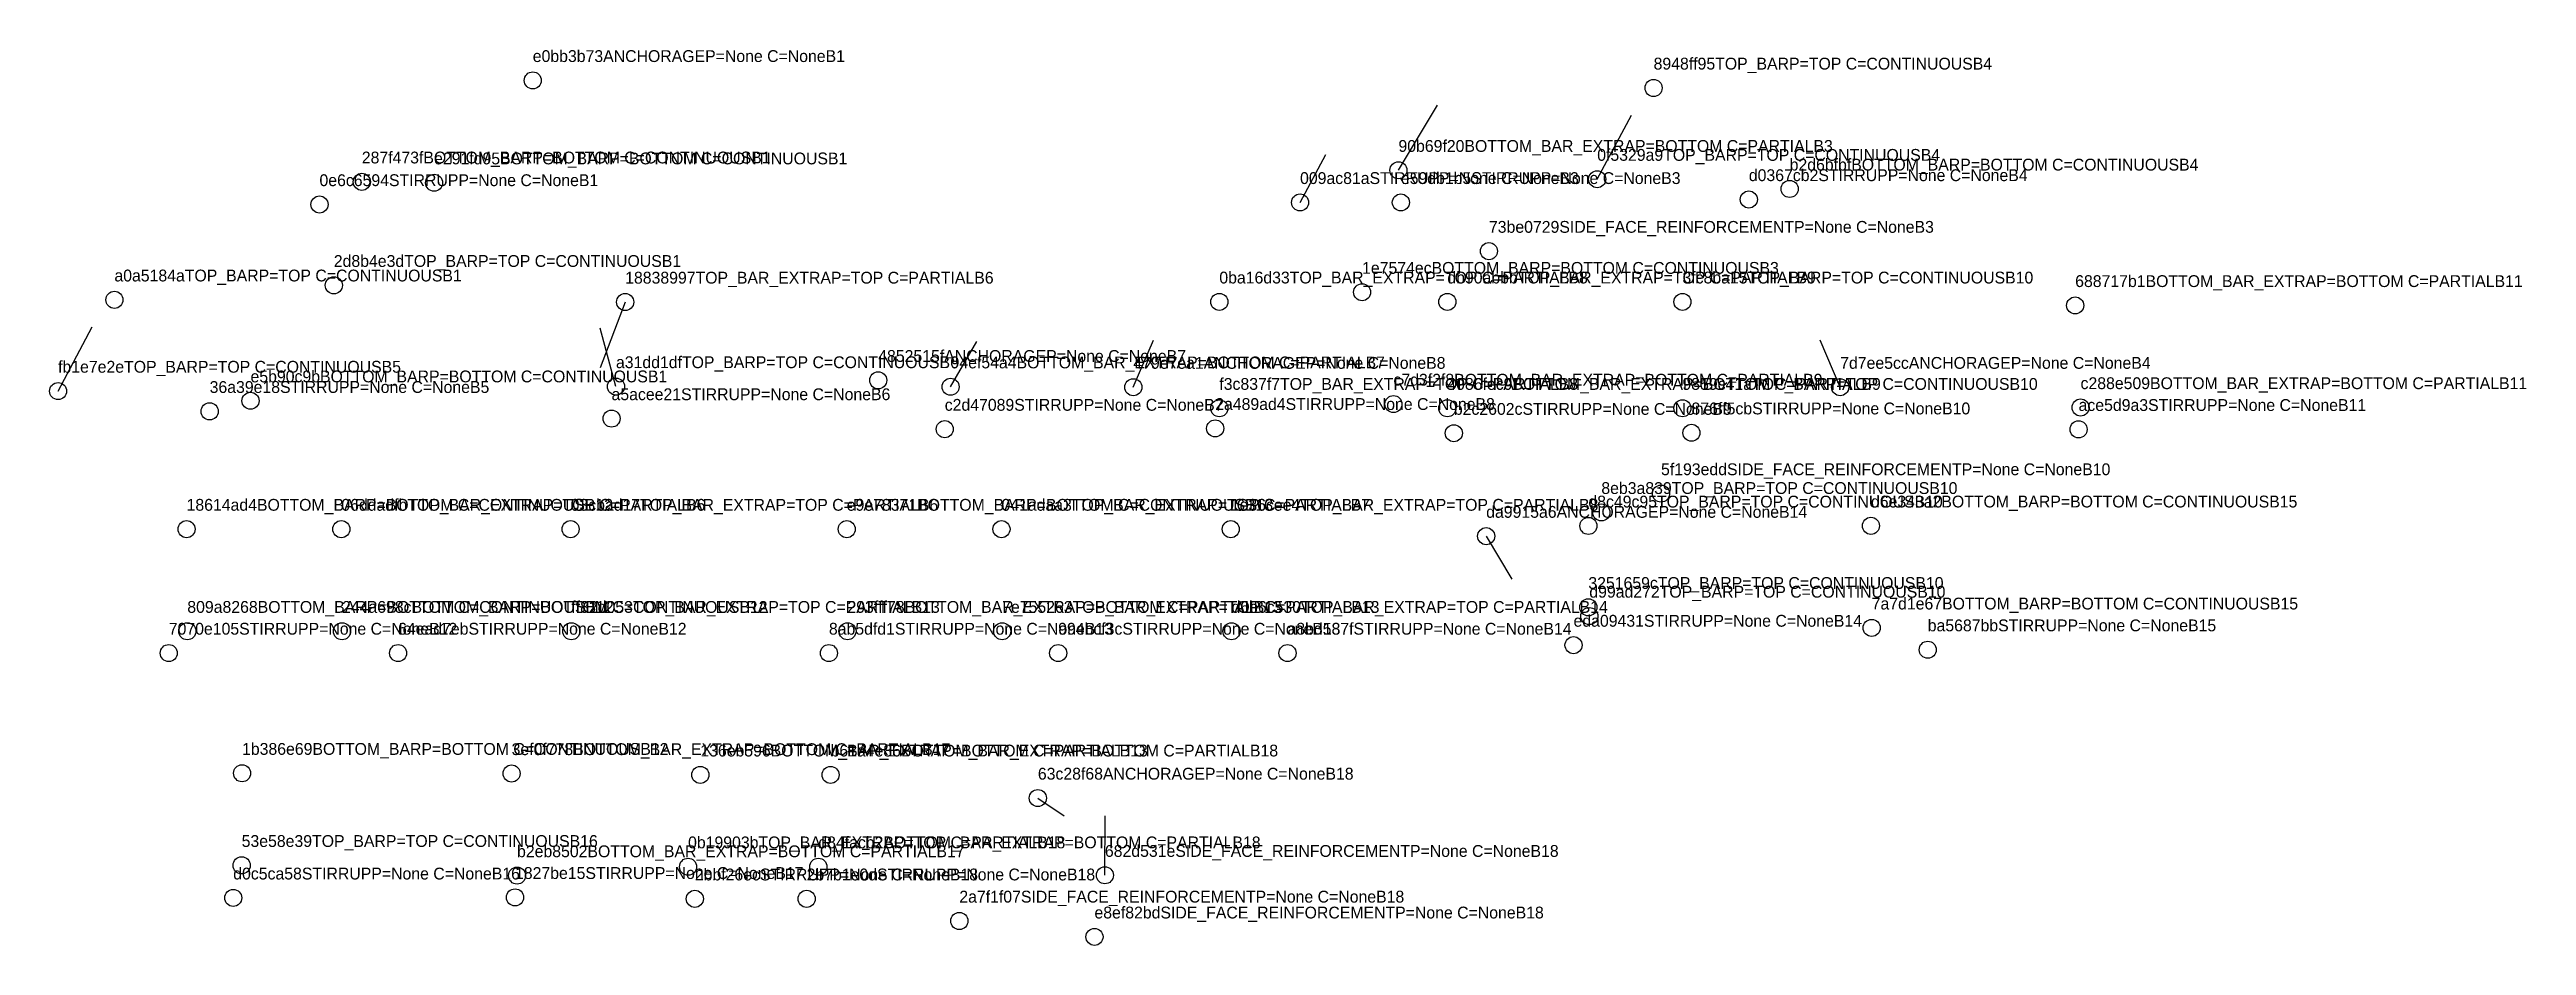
# Model space of a CAD drawing. Header units: metres. Extents: x 2838 to 40523, y 8878 to 22505.
import ezdxf

# ---------------------------------------------------------------- set-up
doc = ezdxf.new("R2010")
doc.units = ezdxf.units.M
doc.layers.add('DEBUG_REINFORCEMENT_CLASSIFICATION', color=7, linetype='Continuous')

msp = doc.modelspace()

# ---------------------------------------------------------------- linework, layer by layer
at = {"layer": 'DEBUG_REINFORCEMENT_CLASSIFICATION', "color": 4}
for p, q in [((23361, 20669), (23956, 21657)), ((16547, 17376), (16948, 18064))]:
    msp.add_line(p, q, dxfattribs=at)
at = {"layer": 'DEBUG_REINFORCEMENT_CLASSIFICATION', "color": 3}
for p, q in [((26385, 20533), (26905, 21508)), ((11596, 18665), (11217, 17666)), ((2968, 17310), (3487, 18286)), ((11456, 17379), (11217, 18266))]:
    msp.add_line(p, q, dxfattribs=at)
at = {"layer": 'DEBUG_REINFORCEMENT_CLASSIFICATION', "color": 5}
for p, q in [((21864, 20180), (22256, 20907)), ((19327, 17369), (19635, 18086)), ((30082, 17369), (29775, 18086)), ((24696, 15103), (25088, 14447)), ((17875, 11120), (18275, 10850)), ((18895, 9945), (18897, 10850))]:
    msp.add_line(p, q, dxfattribs=at)
for centre in [(10190, 22036), (28692, 20224), (6945, 20148), (21864, 20180), (23398, 20180), (24738, 19438), (15446, 17474), (19327, 17369), (30082, 17369), (5274, 17002), (11389, 16892), (16458, 16731), (20573, 16743), (24204, 16669), (27819, 16676), (33709, 16728), (27356, 15751), (24696, 15103), (26025, 13446), (4652, 13325), (8141, 13325), (14696, 13325), (18184, 13325), (21673, 13325), (31414, 13376), (17875, 11120), (18895, 9945), (5633, 9601), (9920, 9609), (12656, 9587), (14357, 9587), (16680, 9250), (18736, 9008)]:
    msp.add_circle(centre, 130, dxfattribs=at)
at = {"layer": 'DEBUG_REINFORCEMENT_CLASSIFICATION', "color": 3}
for centre in [(27243, 21921), (26385, 20533), (7163, 18919), (3825, 18698), (11596, 18665), (20636, 18667), (24105, 18667), (27682, 18667), (2968, 17310), (11456, 17379), (20636, 17049), (27682, 17049), (26448, 15465), (7277, 15210), (10766, 15210), (17321, 15210), (20810, 15210), (26251, 15259), (26250, 14021), (26265, 13888), (10777, 13657), (17332, 13657), (20821, 13657), (5761, 10096), (12553, 10075)]:
    msp.add_circle(centre, 130, dxfattribs=at)
at = {"layer": 'DEBUG_REINFORCEMENT_CLASSIFICATION', "color": 4}
for centre in [(23361, 20669), (7589, 20493), (8689, 20479), (29313, 20385), (22808, 18814), (33657, 18613), (16547, 17376), (5896, 17163), (23285, 17113), (24105, 17049), (33739, 17060), (4923, 15210), (14967, 15210), (30550, 15260), (4934, 13657), (7288, 13657), (14978, 13657), (30561, 13708), (5767, 11497), (9868, 11493), (12739, 11472), (14721, 11472), (14535, 10075), (9951, 9940)]:
    msp.add_circle(centre, 130, dxfattribs=at)

# ---------------------------------------------------------------- texts
at = {"layer": 'DEBUG_REINFORCEMENT_CLASSIFICATION', "color": 5}
for s, p in [('e0bb3b73ANCHORAGEP=None C=NoneB1', (10190, 22316)), ('0e6c6594STIRRUPP=None C=NoneB1', (6945, 20428)), ('009ac81aSTIRRUPP=None C=NoneB3', (21864, 20460)), ('e59db1b5STIRRUPP=None C=NoneB3', (23398, 20460)), ('d0367cb2STIRRUPP=None C=NoneB4', (28692, 20504)), ('73be0729SIDE_FACE_REINFORCEMENTP=None C=NoneB3', (24738, 19718)), ('4852515fANCHORAGEP=None C=NoneB7', (15446, 17754)), ('479e7ea1ANCHORAGEP=None C=NoneB8', (19327, 17649)), ('7d7ee5ccANCHORAGEP=None C=NoneB4', (30082, 17649)), ('36a39e18STIRRUPP=None C=NoneB5', (5274, 17282)), ('a5acee21STIRRUPP=None C=NoneB6', (11389, 17172)), ('c2d47089STIRRUPP=None C=NoneB7', (16458, 17011)), ('2a489ad4STIRRUPP=None C=NoneB8', (20573, 17023)), ('b2c2602cSTIRRUPP=None C=NoneB9', (24204, 16949)), ('876ff5cbSTIRRUPP=None C=NoneB10', (27819, 16956)), ('ace5d9a3STIRRUPP=None C=NoneB11', (33709, 17008)), ('5f193eddSIDE_FACE_REINFORCEMENTP=None C=NoneB10', (27356, 16031)), ('da9915a6ANCHORAGEP=None C=NoneB14', (24696, 15383)), ('7070e105STIRRUPP=None C=NoneB12', (4652, 13605)), ('64ead7ebSTIRRUPP=None C=NoneB12', (8141, 13605)), ('8ab5dfd1STIRRUPP=None C=NoneB13', (14696, 13605)), ('994bcf3cSTIRRUPP=None C=NoneB13', (18184, 13605)), ('a8bd587fSTIRRUPP=None C=NoneB14', (21673, 13605)), ('eda09431STIRRUPP=None C=NoneB14', (26025, 13726)), ('ba5687bbSTIRRUPP=None C=NoneB15', (31414, 13656)), ('63c28f68ANCHORAGEP=None C=NoneB18', (17875, 11400)), ('682d531eSIDE_FACE_REINFORCEMENTP=None C=NoneB18', (18895, 10225)), ('d0c5ca58STIRRUPP=None C=NoneB16', (5633, 9881)), ('1827be15STIRRUPP=None C=NoneB17', (9920, 9889)), ('2bbf26ecSTIRRUPP=None C=NoneB18', (12656, 9867)), ('2b7b1e0dSTIRRUPP=None C=NoneB18', (14357, 9867)), ('2a7f1f07SIDE_FACE_REINFORCEMENTP=None C=NoneB18', (16680, 9530)), ('e8ef82bdSIDE_FACE_REINFORCEMENTP=None C=NoneB18', (18736, 9288))]:
    msp.add_text(s, height=180, dxfattribs=at).set_placement(p)
at = {"layer": 'DEBUG_REINFORCEMENT_CLASSIFICATION', "color": 3}
for s, p in [('8948ff95TOP_BARP=TOP C=CONTINUOUSB4', (27243, 22201)), ('0f5329a9TOP_BARP=TOP C=CONTINUOUSB4', (26385, 20813)), ('2d8b4e3dTOP_BARP=TOP C=CONTINUOUSB1', (7163, 19199)), ('a0a5184aTOP_BARP=TOP C=CONTINUOUSB1', (3825, 18978)), ('18838997TOP_BAR_EXTRAP=TOP C=PARTIALB6', (11596, 18945)), ('0ba16d33TOP_BAR_EXTRAP=TOP C=PARTIALB8', (20636, 18947)), ('db90abbbTOP_BAR_EXTRAP=TOP C=PARTIALB9', (24105, 18947)), ('3fc8ba15TOP_BARP=TOP C=CONTINUOUSB10', (27682, 18947)), ('fb1e7e2eTOP_BARP=TOP C=CONTINUOUSB5', (2968, 17590)), ('a31dd1dfTOP_BARP=TOP C=CONTINUOUSB6', (11456, 17659)), ('f3c837f7TOP_BAR_EXTRAP=TOP C=PARTIALB8', (20636, 17329)), ('9859c41aTOP_BARP=TOP C=CONTINUOUSB10', (27682, 17329)), ('8eb3a839TOP_BARP=TOP C=CONTINUOUSB10', (26448, 15745)), ('06ddadfbTOP_BAR_EXTRAP=TOP C=PARTIALB6', (7277, 15490)), ('03cbad17TOP_BAR_EXTRAP=TOP C=PARTIALB6', (10766, 15490)), ('041adaa3TOP_BAR_EXTRAP=TOP C=PARTIALB7', (17321, 15490)), ('1e36cee4TOP_BAR_EXTRAP=TOP C=PARTIALB8', (20810, 15490)), ('d8c49c95TOP_BARP=TOP C=CONTINUOUSB10', (26251, 15539)), ('3251659cTOP_BARP=TOP C=CONTINUOUSB10', (26250, 14301)), ('d99ad272TOP_BARP=TOP C=CONTINUOUSB10', (26265, 14168)), ('ff82d053TOP_BAR_EXTRAP=TOP C=PARTIALB13', (10777, 13937)), ('7e755263TOP_BAR_EXTRAP=TOP C=PARTIALB13', (17332, 13937)), ('d6b6c530TOP_BAR_EXTRAP=TOP C=PARTIALB14', (20821, 13937)), ('53e58e39TOP_BARP=TOP C=CONTINUOUSB16', (5761, 10376)), ('0b19903bTOP_BAR_EXTRAP=TOP C=PARTIALB18', (12553, 10355))]:
    msp.add_text(s, height=180, dxfattribs=at).set_placement(p)
at = {"layer": 'DEBUG_REINFORCEMENT_CLASSIFICATION', "color": 4}
for s, p in [('90b69f20BOTTOM_BAR_EXTRAP=BOTTOM C=PARTIALB3', (23361, 20949)), ('287f473fBOTTOM_BARP=BOTTOM C=CONTINUOUSB1', (7589, 20773)), ('e291fd95BOTTOM_BARP=BOTTOM C=CONTINUOUSB1', (8689, 20759)), ('b2d6bfbfBOTTOM_BARP=BOTTOM C=CONTINUOUSB4', (29313, 20665)), ('1e7574ecBOTTOM_BARP=BOTTOM C=CONTINUOUSB3', (22808, 19094)), ('688717b1BOTTOM_BAR_EXTRAP=BOTTOM C=PARTIALB11', (33657, 18893)), ('94ef54a4BOTTOM_BAR_EXTRAP=BOTTOM C=PARTIALB7', (16547, 17656)), ('e5b90c9bBOTTOM_BARP=BOTTOM C=CONTINUOUSB1', (5896, 17443)), ('c7d3f2f8BOTTOM_BAR_EXTRAP=BOTTOM C=PARTIALB9', (23285, 17393)), ('4086fec9BOTTOM_BAR_EXTRAP=BOTTOM C=PARTIALB9', (24105, 17329)), ('c288e509BOTTOM_BAR_EXTRAP=BOTTOM C=PARTIALB11', (33739, 17340)), ('18614ad4BOTTOM_BARP=BOTTOM C=CONTINUOUSB12', (4923, 15490)), ('e9e78371BOTTOM_BARP=BOTTOM C=CONTINUOUSB13', (14967, 15490)), ('d6e343a2BOTTOM_BARP=BOTTOM C=CONTINUOUSB15', (30550, 15540)), ('809a8268BOTTOM_BARP=BOTTOM C=CONTINUOUSB12', (4934, 13937)), ('244a698cBOTTOM_BARP=BOTTOM C=CONTINUOUSB12', (7288, 13937)), ('293fff78BOTTOM_BAR_EXTRAP=BOTTOM C=PARTIALB13', (14978, 13937)), ('7a7d1e67BOTTOM_BARP=BOTTOM C=CONTINUOUSB15', (30561, 13988)), ('1b386e69BOTTOM_BARP=BOTTOM C=CONTINUOUSB12', (5767, 11777)), ('3ef0f778BOTTOM_BAR_EXTRAP=BOTTOM C=PARTIALB17', (9868, 11773)), ('136eb596BOTTOM_BAR_EXTRAP=BOTTOM C=PARTIALB13', (12739, 11752)), ('b61a4e86BOTTOM_BAR_EXTRAP=BOTTOM C=PARTIALB18', (14721, 11752)), ('b2eb8502BOTTOM_BAR_EXTRAP=BOTTOM C=PARTIALB17', (9951, 10220)), ('d84facb2BOTTOM_BAR_EXTRAP=BOTTOM C=PARTIALB18', (14535, 10355))]:
    msp.add_text(s, height=180, dxfattribs=at).set_placement(p)

doc.saveas('drawing.dxf')
